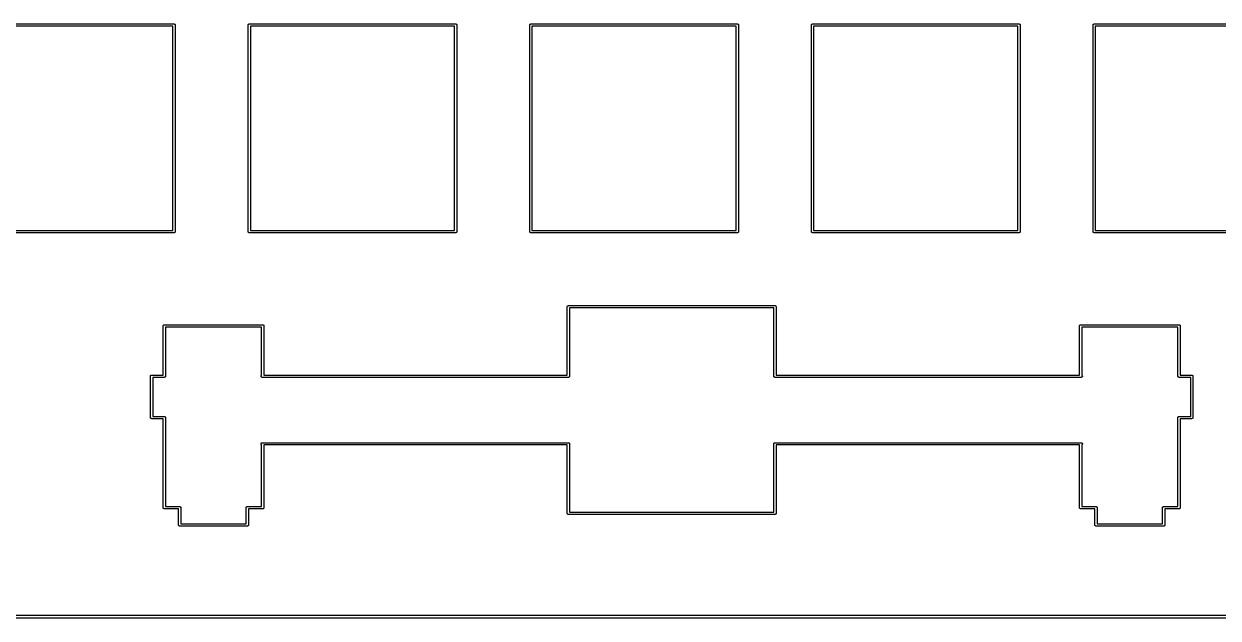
# Model space of a CAD drawing. Extents: x 14 to 281, y -160 to -71.
# Drawn here: x 97.2 to 177.9, y -160.1 to -119.9 of the extents above; entities that cross this region are included whole.
import ezdxf

# ---------------------------------------------------------------- set-up
doc = ezdxf.new("R2010")
doc.units = 0
doc.header["$MEASUREMENT"] = 0
doc.layers.add('BLACK', color=7, linetype='CONTINUOUS')

msp = doc.modelspace()

# ---------------------------------------------------------------- linework, layer by layer
at = {"layer": 'Black'}
for p, q in [((93.345, -119.939), (107.315, -119.939)), ((107.239, -120.091), (93.4212, -120.091)), ((107.239, -133.909), (107.239, -120.091)), ((107.315, -119.939), (107.322, -119.94)), ((107.322, -119.94), (107.328, -119.94)), ((107.328, -119.94), (107.334, -119.942)), ((107.334, -119.942), (107.341, -119.943)), ((107.341, -119.943), (107.347, -119.947)), ((107.347, -119.947), (107.353, -119.949)), ((107.353, -119.949), (107.358, -119.953)), ((107.358, -119.953), (107.364, -119.957)), ((107.364, -119.957), (107.368, -119.962)), ((107.368, -119.962), (107.373, -119.966)), ((107.373, -119.966), (107.377, -119.972)), ((107.377, -119.972), (107.381, -119.977)), ((107.381, -119.977), (107.383, -119.983)), ((107.383, -119.983), (107.387, -119.989)), ((107.387, -119.989), (107.388, -119.996)), ((107.388, -119.996), (107.39, -120.002)), ((107.39, -120.002), (107.39, -120.008)), ((107.39, -120.008), (107.391, -120.015)), ((107.391, -120.015), (107.391, -133.985)), ((112.319, -120.015), (112.32, -120.008)), ((112.319, -133.985), (112.319, -120.015)), ((112.32, -120.002), (112.322, -119.996)), ((112.32, -120.008), (112.32, -120.002)), ((112.322, -119.996), (112.323, -119.989)), ((112.323, -119.989), (112.327, -119.983)), ((112.327, -119.983), (112.329, -119.977)), ((112.329, -119.977), (112.333, -119.972)), ((112.333, -119.972), (112.337, -119.966)), ((112.337, -119.966), (112.342, -119.962)), ((112.342, -119.962), (112.346, -119.957)), ((112.346, -119.957), (112.352, -119.953)), ((112.352, -119.953), (112.357, -119.949)), ((112.357, -119.949), (112.363, -119.947)), ((112.363, -119.947), (112.369, -119.943)), ((112.369, -119.943), (112.376, -119.942)), ((112.376, -119.942), (112.382, -119.94)), ((112.382, -119.94), (112.388, -119.94)), ((112.388, -119.94), (112.395, -119.939)), ((112.395, -119.939), (126.365, -119.939)), ((112.471, -120.091), (112.471, -133.909)), ((126.289, -120.091), (112.471, -120.091)), ((126.289, -133.909), (126.289, -120.091)), ((126.365, -119.939), (126.372, -119.94)), ((126.372, -119.94), (126.378, -119.94)), ((126.378, -119.94), (126.384, -119.942)), ((126.384, -119.942), (126.391, -119.943)), ((126.391, -119.943), (126.397, -119.947)), ((126.397, -119.947), (126.403, -119.949)), ((126.403, -119.949), (126.408, -119.953)), ((126.408, -119.953), (126.414, -119.957)), ((126.414, -119.957), (126.418, -119.962)), ((126.418, -119.962), (126.423, -119.966)), ((126.423, -119.966), (126.427, -119.972)), ((126.427, -119.972), (126.431, -119.977)), ((126.431, -119.977), (126.433, -119.983)), ((126.433, -119.983), (126.437, -119.989)), ((126.437, -119.989), (126.438, -119.996)), ((126.438, -119.996), (126.44, -120.002)), ((126.44, -120.002), (126.44, -120.008)), ((126.44, -120.008), (126.441, -120.015)), ((126.441, -120.015), (126.441, -133.985)), ((131.369, -120.015), (131.37, -120.008)), ((131.369, -133.985), (131.369, -120.015)), ((131.37, -120.002), (131.372, -119.996)), ((131.37, -120.008), (131.37, -120.002)), ((131.372, -119.996), (131.373, -119.989)), ((131.373, -119.989), (131.377, -119.983)), ((131.377, -119.983), (131.379, -119.977)), ((131.379, -119.977), (131.383, -119.972)), ((131.383, -119.972), (131.387, -119.966)), ((131.387, -119.966), (131.392, -119.962)), ((131.392, -119.962), (131.396, -119.957)), ((131.396, -119.957), (131.402, -119.953)), ((131.402, -119.953), (131.407, -119.949)), ((131.407, -119.949), (131.413, -119.947)), ((131.413, -119.947), (131.419, -119.943)), ((131.419, -119.943), (131.426, -119.942)), ((131.426, -119.942), (131.432, -119.94)), ((131.432, -119.94), (131.438, -119.94)), ((131.438, -119.94), (131.445, -119.939)), ((131.445, -119.939), (145.415, -119.939)), ((131.521, -120.091), (131.521, -133.909)), ((145.339, -120.091), (131.521, -120.091)), ((145.339, -133.909), (145.339, -120.091)), ((145.415, -119.939), (145.422, -119.94)), ((145.422, -119.94), (145.428, -119.94)), ((145.428, -119.94), (145.434, -119.942)), ((145.434, -119.942), (145.441, -119.943)), ((145.441, -119.943), (145.447, -119.947)), ((145.447, -119.947), (145.453, -119.949)), ((145.453, -119.949), (145.458, -119.953)), ((145.458, -119.953), (145.464, -119.957)), ((145.464, -119.957), (145.468, -119.962)), ((145.468, -119.962), (145.473, -119.966)), ((145.473, -119.966), (145.477, -119.972)), ((145.477, -119.972), (145.481, -119.977)), ((145.481, -119.977), (145.483, -119.983)), ((145.483, -119.983), (145.487, -119.989)), ((145.487, -119.989), (145.488, -119.996)), ((145.488, -119.996), (145.49, -120.002)), ((145.49, -120.002), (145.49, -120.008)), ((145.49, -120.008), (145.491, -120.015)), ((145.491, -120.015), (145.491, -133.985)), ((150.419, -120.015), (150.42, -120.008)), ((150.419, -133.985), (150.419, -120.015)), ((150.42, -120.002), (150.422, -119.996)), ((150.42, -120.008), (150.42, -120.002)), ((150.422, -119.996), (150.423, -119.989)), ((150.423, -119.989), (150.427, -119.983)), ((150.427, -119.983), (150.429, -119.977)), ((150.429, -119.977), (150.433, -119.972)), ((150.433, -119.972), (150.437, -119.966)), ((150.437, -119.966), (150.442, -119.962)), ((150.442, -119.962), (150.446, -119.957)), ((150.446, -119.957), (150.452, -119.953)), ((150.452, -119.953), (150.457, -119.949)), ((150.457, -119.949), (150.463, -119.947)), ((150.463, -119.947), (150.469, -119.943)), ((150.469, -119.943), (150.476, -119.942)), ((150.476, -119.942), (150.482, -119.94)), ((150.482, -119.94), (150.488, -119.94)), ((150.488, -119.94), (150.495, -119.939)), ((150.495, -119.939), (164.465, -119.939)), ((150.571, -120.091), (150.571, -133.909)), ((164.389, -120.091), (150.571, -120.091)), ((164.389, -133.909), (164.389, -120.091)), ((164.465, -119.939), (164.472, -119.94)), ((164.472, -119.94), (164.478, -119.94)), ((164.478, -119.94), (164.484, -119.942)), ((164.484, -119.942), (164.491, -119.943)), ((164.491, -119.943), (164.497, -119.947)), ((164.497, -119.947), (164.503, -119.949)), ((164.503, -119.949), (164.508, -119.953)), ((164.508, -119.953), (164.514, -119.957)), ((164.514, -119.957), (164.518, -119.962)), ((164.518, -119.962), (164.523, -119.966)), ((164.523, -119.966), (164.527, -119.972)), ((164.527, -119.972), (164.531, -119.977)), ((164.531, -119.977), (164.533, -119.983)), ((164.533, -119.983), (164.537, -119.989)), ((164.537, -119.989), (164.538, -119.996)), ((164.538, -119.996), (164.54, -120.002)), ((164.54, -120.002), (164.54, -120.008)), ((164.54, -120.008), (164.541, -120.015)), ((164.541, -120.015), (164.541, -133.985)), ((169.469, -120.015), (169.47, -120.008)), ((169.469, -133.985), (169.469, -120.015)), ((169.47, -120.002), (169.472, -119.996)), ((169.47, -120.008), (169.47, -120.002)), ((169.472, -119.996), (169.473, -119.989)), ((169.473, -119.989), (169.477, -119.983)), ((169.477, -119.983), (169.479, -119.977)), ((169.479, -119.977), (169.483, -119.972)), ((169.483, -119.972), (169.487, -119.966)), ((169.487, -119.966), (169.492, -119.962)), ((169.492, -119.962), (169.496, -119.957)), ((169.496, -119.957), (169.502, -119.953)), ((169.502, -119.953), (169.507, -119.949)), ((169.507, -119.949), (169.513, -119.947)), ((169.513, -119.947), (169.519, -119.943)), ((169.519, -119.943), (169.526, -119.942)), ((169.526, -119.942), (169.532, -119.94)), ((169.532, -119.94), (169.538, -119.94)), ((169.538, -119.94), (169.545, -119.939)), ((169.545, -119.939), (183.515, -119.939)), ((169.621, -120.091), (169.621, -133.909)), ((183.439, -120.091), (169.621, -120.091)), ((107.315, -134.061), (93.345, -134.061)), ((93.4212, -133.909), (107.239, -133.909)), ((107.322, -134.06), (107.315, -134.061)), ((107.328, -134.06), (107.322, -134.06)), ((107.334, -134.058), (107.328, -134.06)), ((107.341, -134.057), (107.334, -134.058)), ((107.347, -134.053), (107.341, -134.057)), ((107.353, -134.051), (107.347, -134.053)), ((107.358, -134.047), (107.353, -134.051)), ((107.364, -134.043), (107.358, -134.047)), ((107.368, -134.038), (107.364, -134.043)), ((107.373, -134.034), (107.368, -134.038)), ((107.377, -134.028), (107.373, -134.034)), ((107.381, -134.023), (107.377, -134.028)), ((107.383, -134.017), (107.381, -134.023)), ((107.387, -134.011), (107.383, -134.017)), ((107.388, -134.004), (107.387, -134.011)), ((107.39, -133.998), (107.388, -134.004)), ((107.391, -133.985), (107.39, -133.992)), ((107.39, -133.992), (107.39, -133.998)), ((112.32, -133.992), (112.319, -133.985)), ((112.32, -133.998), (112.32, -133.992)), ((112.322, -134.004), (112.32, -133.998)), ((112.323, -134.011), (112.322, -134.004)), ((112.327, -134.017), (112.323, -134.011)), ((112.329, -134.023), (112.327, -134.017)), ((112.333, -134.028), (112.329, -134.023)), ((112.337, -134.034), (112.333, -134.028)), ((112.342, -134.038), (112.337, -134.034)), ((112.346, -134.043), (112.342, -134.038)), ((112.352, -134.047), (112.346, -134.043)), ((112.357, -134.051), (112.352, -134.047)), ((112.363, -134.053), (112.357, -134.051)), ((112.369, -134.057), (112.363, -134.053)), ((112.376, -134.058), (112.369, -134.057)), ((112.382, -134.06), (112.376, -134.058)), ((112.388, -134.06), (112.382, -134.06)), ((112.395, -134.061), (112.388, -134.06)), ((126.365, -134.061), (112.395, -134.061)), ((112.471, -133.909), (126.289, -133.909)), ((126.372, -134.06), (126.365, -134.061)), ((126.378, -134.06), (126.372, -134.06)), ((126.384, -134.058), (126.378, -134.06)), ((126.391, -134.057), (126.384, -134.058)), ((126.397, -134.053), (126.391, -134.057)), ((126.403, -134.051), (126.397, -134.053)), ((126.408, -134.047), (126.403, -134.051)), ((126.414, -134.043), (126.408, -134.047)), ((126.418, -134.038), (126.414, -134.043)), ((126.423, -134.034), (126.418, -134.038)), ((126.427, -134.028), (126.423, -134.034)), ((126.431, -134.023), (126.427, -134.028)), ((126.433, -134.017), (126.431, -134.023)), ((126.437, -134.011), (126.433, -134.017)), ((126.438, -134.004), (126.437, -134.011)), ((126.44, -133.998), (126.438, -134.004)), ((126.441, -133.985), (126.44, -133.992)), ((126.44, -133.992), (126.44, -133.998)), ((131.37, -133.992), (131.369, -133.985)), ((131.37, -133.998), (131.37, -133.992)), ((131.372, -134.004), (131.37, -133.998)), ((131.373, -134.011), (131.372, -134.004)), ((131.377, -134.017), (131.373, -134.011)), ((131.379, -134.023), (131.377, -134.017)), ((131.383, -134.028), (131.379, -134.023)), ((131.387, -134.034), (131.383, -134.028)), ((131.392, -134.038), (131.387, -134.034)), ((131.396, -134.043), (131.392, -134.038)), ((131.402, -134.047), (131.396, -134.043)), ((131.407, -134.051), (131.402, -134.047)), ((131.413, -134.053), (131.407, -134.051)), ((131.419, -134.057), (131.413, -134.053)), ((131.426, -134.058), (131.419, -134.057)), ((131.432, -134.06), (131.426, -134.058)), ((131.438, -134.06), (131.432, -134.06)), ((131.445, -134.061), (131.438, -134.06)), ((145.415, -134.061), (131.445, -134.061)), ((131.521, -133.909), (145.339, -133.909)), ((145.422, -134.06), (145.415, -134.061)), ((145.428, -134.06), (145.422, -134.06)), ((145.434, -134.058), (145.428, -134.06)), ((145.441, -134.057), (145.434, -134.058)), ((145.447, -134.053), (145.441, -134.057)), ((145.453, -134.051), (145.447, -134.053)), ((145.458, -134.047), (145.453, -134.051)), ((145.464, -134.043), (145.458, -134.047)), ((145.468, -134.038), (145.464, -134.043)), ((145.473, -134.034), (145.468, -134.038)), ((145.477, -134.028), (145.473, -134.034)), ((145.481, -134.023), (145.477, -134.028)), ((145.483, -134.017), (145.481, -134.023)), ((145.487, -134.011), (145.483, -134.017)), ((145.488, -134.004), (145.487, -134.011)), ((145.49, -133.998), (145.488, -134.004)), ((145.491, -133.985), (145.49, -133.992)), ((145.49, -133.992), (145.49, -133.998)), ((150.42, -133.992), (150.419, -133.985)), ((150.42, -133.998), (150.42, -133.992)), ((150.422, -134.004), (150.42, -133.998)), ((150.423, -134.011), (150.422, -134.004)), ((150.427, -134.017), (150.423, -134.011)), ((150.429, -134.023), (150.427, -134.017)), ((150.433, -134.028), (150.429, -134.023)), ((150.437, -134.034), (150.433, -134.028)), ((150.442, -134.038), (150.437, -134.034)), ((150.446, -134.043), (150.442, -134.038)), ((150.452, -134.047), (150.446, -134.043)), ((150.457, -134.051), (150.452, -134.047)), ((150.463, -134.053), (150.457, -134.051)), ((150.469, -134.057), (150.463, -134.053)), ((150.476, -134.058), (150.469, -134.057)), ((150.482, -134.06), (150.476, -134.058)), ((150.488, -134.06), (150.482, -134.06)), ((150.495, -134.061), (150.488, -134.06)), ((164.465, -134.061), (150.495, -134.061)), ((150.571, -133.909), (164.389, -133.909)), ((164.472, -134.06), (164.465, -134.061)), ((164.478, -134.06), (164.472, -134.06)), ((164.484, -134.058), (164.478, -134.06)), ((164.491, -134.057), (164.484, -134.058)), ((164.497, -134.053), (164.491, -134.057)), ((164.503, -134.051), (164.497, -134.053)), ((164.508, -134.047), (164.503, -134.051)), ((164.514, -134.043), (164.508, -134.047)), ((164.518, -134.038), (164.514, -134.043)), ((164.523, -134.034), (164.518, -134.038)), ((164.527, -134.028), (164.523, -134.034)), ((164.531, -134.023), (164.527, -134.028)), ((164.533, -134.017), (164.531, -134.023)), ((164.537, -134.011), (164.533, -134.017)), ((164.538, -134.004), (164.537, -134.011)), ((164.54, -133.998), (164.538, -134.004)), ((164.541, -133.985), (164.54, -133.992)), ((164.54, -133.992), (164.54, -133.998)), ((169.47, -133.992), (169.469, -133.985)), ((169.47, -133.998), (169.47, -133.992)), ((169.472, -134.004), (169.47, -133.998)), ((169.473, -134.011), (169.472, -134.004)), ((169.477, -134.017), (169.473, -134.011)), ((169.479, -134.023), (169.477, -134.017)), ((169.483, -134.028), (169.479, -134.023)), ((169.487, -134.034), (169.483, -134.028)), ((169.492, -134.038), (169.487, -134.034)), ((169.496, -134.043), (169.492, -134.038)), ((169.502, -134.047), (169.496, -134.043)), ((169.507, -134.051), (169.502, -134.047)), ((169.513, -134.053), (169.507, -134.051)), ((169.519, -134.057), (169.513, -134.053)), ((169.526, -134.058), (169.519, -134.057)), ((169.532, -134.06), (169.526, -134.058)), ((169.538, -134.06), (169.532, -134.06)), ((169.545, -134.061), (169.538, -134.06)), ((183.515, -134.061), (169.545, -134.061)), ((169.621, -133.909), (183.439, -133.909)), ((133.909, -139.065), (133.91, -139.058)), ((133.909, -143.688), (133.909, -139.065)), ((133.91, -139.052), (133.912, -139.046)), ((133.91, -139.058), (133.91, -139.052)), ((133.912, -139.046), (133.913, -139.039)), ((133.913, -139.039), (133.917, -139.033)), ((133.917, -139.033), (133.919, -139.027)), ((133.919, -139.027), (133.923, -139.022)), ((133.923, -139.022), (133.927, -139.016)), ((133.927, -139.016), (133.932, -139.012)), ((133.932, -139.012), (133.936, -139.007)), ((133.936, -139.007), (133.942, -139.003)), ((133.942, -139.003), (133.947, -138.999)), ((133.947, -138.999), (133.953, -138.997)), ((133.953, -138.997), (133.959, -138.993)), ((133.959, -138.993), (133.966, -138.992)), ((133.966, -138.992), (133.972, -138.99)), ((133.972, -138.99), (133.978, -138.99)), ((133.978, -138.99), (133.985, -138.989)), ((133.985, -138.989), (147.955, -138.989)), ((134.061, -139.141), (134.061, -143.764)), ((147.879, -139.141), (134.061, -139.141)), ((147.879, -143.764), (147.879, -139.141)), ((147.955, -138.989), (147.962, -138.99)), ((147.962, -138.99), (147.968, -138.99)), ((147.968, -138.99), (147.974, -138.992)), ((147.974, -138.992), (147.981, -138.993)), ((147.981, -138.993), (147.987, -138.997)), ((147.987, -138.997), (147.993, -138.999)), ((147.993, -138.999), (147.998, -139.003)), ((147.998, -139.003), (148.004, -139.007)), ((148.004, -139.007), (148.008, -139.012)), ((148.008, -139.012), (148.013, -139.016)), ((148.013, -139.016), (148.017, -139.022)), ((148.017, -139.022), (148.021, -139.027)), ((148.021, -139.027), (148.023, -139.033)), ((148.023, -139.033), (148.027, -139.039)), ((148.027, -139.039), (148.028, -139.046)), ((148.028, -139.046), (148.03, -139.052)), ((148.03, -139.052), (148.03, -139.058)), ((148.03, -139.058), (148.031, -139.065)), ((148.031, -139.065), (148.031, -143.688)), ((106.578, -140.36), (106.58, -140.354)), ((106.578, -143.688), (106.578, -140.36)), ((106.58, -140.347), (106.582, -140.341)), ((106.58, -140.354), (106.58, -140.347)), ((106.582, -140.341), (106.583, -140.334)), ((106.583, -140.334), (106.586, -140.329)), ((106.586, -140.329), (106.589, -140.322)), ((106.589, -140.322), (106.593, -140.317)), ((106.593, -140.317), (106.596, -140.311)), ((106.596, -140.311), (106.601, -140.307)), ((106.601, -140.307), (106.606, -140.302)), ((106.606, -140.302), (106.611, -140.299)), ((106.611, -140.299), (106.617, -140.294)), ((106.617, -140.294), (106.623, -140.292)), ((106.623, -140.292), (106.629, -140.289)), ((106.629, -140.289), (106.635, -140.288)), ((106.635, -140.288), (106.641, -140.285)), ((106.641, -140.285), (106.648, -140.285)), ((106.648, -140.285), (106.655, -140.284)), ((106.655, -140.284), (113.309, -140.284)), ((113.233, -140.437), (106.731, -140.437)), ((106.731, -140.437), (106.731, -143.764)), ((113.233, -143.699), (113.233, -140.437)), ((113.309, -140.284), (113.316, -140.285)), ((113.316, -140.285), (113.323, -140.285)), ((113.323, -140.285), (113.329, -140.288)), ((113.329, -140.288), (113.335, -140.289)), ((113.335, -140.289), (113.341, -140.292)), ((113.341, -140.292), (113.347, -140.294)), ((113.347, -140.294), (113.353, -140.299)), ((113.353, -140.299), (113.358, -140.302)), ((113.358, -140.302), (113.363, -140.307)), ((113.363, -140.307), (113.368, -140.311)), ((113.368, -140.311), (113.371, -140.317)), ((113.371, -140.317), (113.375, -140.322)), ((113.375, -140.322), (113.378, -140.329)), ((113.378, -140.329), (113.381, -140.334)), ((113.381, -140.334), (113.382, -140.341)), ((113.382, -140.341), (113.384, -140.347)), ((113.384, -140.347), (113.384, -140.354)), ((113.384, -140.354), (113.386, -140.36)), ((113.386, -140.36), (113.386, -143.688)), ((168.554, -140.36), (168.556, -140.354)), ((168.554, -143.688), (168.554, -140.36)), ((168.556, -140.347), (168.558, -140.341)), ((168.556, -140.354), (168.556, -140.347)), ((168.558, -140.341), (168.559, -140.334)), ((168.559, -140.334), (168.562, -140.329)), ((168.562, -140.329), (168.565, -140.322)), ((168.565, -140.322), (168.569, -140.317)), ((168.569, -140.317), (168.572, -140.311)), ((168.572, -140.311), (168.577, -140.307)), ((168.577, -140.307), (168.582, -140.302)), ((168.582, -140.302), (168.587, -140.299)), ((168.587, -140.299), (168.593, -140.294)), ((168.593, -140.294), (168.599, -140.292)), ((168.599, -140.292), (168.605, -140.289)), ((168.605, -140.289), (168.611, -140.288)), ((168.611, -140.288), (168.617, -140.285)), ((168.617, -140.285), (168.624, -140.285)), ((168.624, -140.285), (168.631, -140.284)), ((168.631, -140.284), (175.285, -140.284)), ((175.209, -140.437), (168.707, -140.437)), ((168.707, -140.437), (168.707, -143.699)), ((175.209, -143.764), (175.209, -140.437)), ((175.285, -140.284), (175.292, -140.285)), ((175.292, -140.285), (175.299, -140.285)), ((175.299, -140.285), (175.305, -140.288)), ((175.305, -140.288), (175.311, -140.289)), ((175.311, -140.289), (175.317, -140.292)), ((175.317, -140.292), (175.323, -140.294)), ((175.323, -140.294), (175.329, -140.299)), ((175.329, -140.299), (175.334, -140.302)), ((175.334, -140.302), (175.339, -140.307)), ((175.339, -140.307), (175.344, -140.311)), ((175.344, -140.311), (175.347, -140.317)), ((175.347, -140.317), (175.351, -140.322)), ((175.351, -140.322), (175.354, -140.329)), ((175.354, -140.329), (175.357, -140.334)), ((175.357, -140.334), (175.358, -140.341)), ((175.358, -140.341), (175.36, -140.347)), ((175.36, -140.347), (175.36, -140.354)), ((175.36, -140.354), (175.362, -140.36)), ((175.362, -140.36), (175.362, -143.688)), ((105.715, -143.764), (105.716, -143.757)), ((105.715, -146.558), (105.715, -143.764)), ((105.716, -143.751), (105.718, -143.745)), ((105.716, -143.757), (105.716, -143.751)), ((105.718, -143.745), (105.719, -143.738)), ((105.719, -143.738), (105.723, -143.732)), ((105.723, -143.732), (105.725, -143.726)), ((105.725, -143.726), (105.729, -143.721)), ((105.729, -143.721), (105.733, -143.715)), ((105.733, -143.715), (105.738, -143.711)), ((105.738, -143.711), (105.742, -143.706)), ((105.742, -143.706), (105.748, -143.702)), ((105.748, -143.702), (105.753, -143.698)), ((105.753, -143.698), (105.759, -143.696)), ((105.759, -143.696), (105.765, -143.692)), ((105.765, -143.692), (105.772, -143.691)), ((105.772, -143.691), (105.778, -143.689)), ((105.778, -143.689), (105.784, -143.689)), ((105.784, -143.689), (105.791, -143.688)), ((105.791, -143.688), (106.578, -143.688)), ((106.731, -143.764), (106.73, -143.771)), ((106.73, -143.771), (106.73, -143.777)), ((113.196, -143.751), (113.205, -143.726)), ((113.196, -143.777), (113.196, -143.751)), ((113.205, -143.726), (113.222, -143.706)), ((113.222, -143.706), (113.233, -143.699)), ((113.386, -143.688), (133.909, -143.688)), ((134.061, -143.764), (134.06, -143.771)), ((134.06, -143.771), (134.06, -143.777)), ((147.88, -143.771), (147.879, -143.764)), ((147.88, -143.777), (147.88, -143.771)), ((148.031, -143.688), (168.554, -143.688)), ((168.707, -143.699), (168.718, -143.706)), ((168.718, -143.706), (168.735, -143.726)), ((168.735, -143.726), (168.744, -143.751)), ((168.744, -143.751), (168.744, -143.777)), ((175.21, -143.771), (175.209, -143.764)), ((175.21, -143.777), (175.21, -143.771)), ((175.362, -143.688), (176.149, -143.688)), ((176.149, -143.688), (176.156, -143.689)), ((176.156, -143.689), (176.162, -143.689)), ((176.162, -143.689), (176.168, -143.691)), ((176.168, -143.691), (176.175, -143.692)), ((176.175, -143.692), (176.181, -143.696)), ((176.181, -143.696), (176.187, -143.698)), ((176.187, -143.698), (176.192, -143.702)), ((176.192, -143.702), (176.198, -143.706)), ((176.198, -143.706), (176.202, -143.711)), ((176.202, -143.711), (176.207, -143.715)), ((176.207, -143.715), (176.211, -143.721)), ((176.211, -143.721), (176.215, -143.726)), ((176.215, -143.726), (176.217, -143.732)), ((176.217, -143.732), (176.221, -143.738)), ((176.221, -143.738), (176.222, -143.745)), ((176.222, -143.745), (176.224, -143.751)), ((176.224, -143.751), (176.224, -143.757)), ((176.224, -143.757), (176.225, -143.764)), ((176.225, -143.764), (176.225, -146.558)), ((106.655, -143.84), (105.867, -143.84)), ((105.867, -143.84), (105.867, -146.482)), ((106.661, -143.839), (106.655, -143.84)), ((106.668, -143.839), (106.661, -143.839)), ((106.674, -143.837), (106.668, -143.839)), ((106.681, -143.836), (106.674, -143.837)), ((106.686, -143.832), (106.681, -143.836)), ((106.693, -143.83), (106.686, -143.832)), ((106.698, -143.826), (106.693, -143.83)), ((106.704, -143.822), (106.698, -143.826)), ((106.708, -143.817), (106.704, -143.822)), ((106.713, -143.813), (106.708, -143.817)), ((106.716, -143.807), (106.713, -143.813)), ((106.721, -143.802), (106.716, -143.807)), ((106.723, -143.796), (106.721, -143.802)), ((106.726, -143.79), (106.723, -143.796)), ((106.727, -143.783), (106.726, -143.79)), ((106.73, -143.777), (106.727, -143.783)), ((113.205, -143.802), (113.196, -143.777)), ((113.222, -143.822), (113.205, -143.802)), ((113.245, -143.836), (113.222, -143.822)), ((113.271, -143.84), (113.245, -143.836)), ((133.985, -143.84), (113.271, -143.84)), ((133.992, -143.839), (133.985, -143.84)), ((133.998, -143.839), (133.992, -143.839)), ((134.004, -143.837), (133.998, -143.839)), ((134.011, -143.836), (134.004, -143.837)), ((134.017, -143.832), (134.011, -143.836)), ((134.023, -143.83), (134.017, -143.832)), ((134.028, -143.826), (134.023, -143.83)), ((134.034, -143.822), (134.028, -143.826)), ((134.038, -143.817), (134.034, -143.822)), ((134.043, -143.813), (134.038, -143.817)), ((134.047, -143.807), (134.043, -143.813)), ((134.051, -143.802), (134.047, -143.807)), ((134.053, -143.796), (134.051, -143.802)), ((134.057, -143.79), (134.053, -143.796)), ((134.058, -143.783), (134.057, -143.79)), ((134.06, -143.777), (134.058, -143.783)), ((147.882, -143.783), (147.88, -143.777)), ((147.883, -143.79), (147.882, -143.783)), ((147.887, -143.796), (147.883, -143.79)), ((147.889, -143.802), (147.887, -143.796)), ((147.893, -143.807), (147.889, -143.802)), ((147.897, -143.813), (147.893, -143.807)), ((147.902, -143.817), (147.897, -143.813)), ((147.906, -143.822), (147.902, -143.817)), ((147.912, -143.826), (147.906, -143.822)), ((147.917, -143.83), (147.912, -143.826)), ((147.923, -143.832), (147.917, -143.83)), ((147.929, -143.836), (147.923, -143.832)), ((147.936, -143.837), (147.929, -143.836)), ((147.942, -143.839), (147.936, -143.837)), ((147.948, -143.839), (147.942, -143.839)), ((147.955, -143.84), (147.948, -143.839)), ((168.669, -143.84), (147.955, -143.84)), ((168.695, -143.836), (168.669, -143.84)), ((168.718, -143.822), (168.695, -143.836)), ((168.735, -143.802), (168.718, -143.822)), ((168.744, -143.777), (168.735, -143.802)), ((175.213, -143.783), (175.21, -143.777)), ((175.214, -143.79), (175.213, -143.783)), ((175.217, -143.796), (175.214, -143.79)), ((175.219, -143.802), (175.217, -143.796)), ((175.224, -143.807), (175.219, -143.802)), ((175.227, -143.813), (175.224, -143.807)), ((175.232, -143.817), (175.227, -143.813)), ((175.236, -143.822), (175.232, -143.817)), ((175.242, -143.826), (175.236, -143.822)), ((175.247, -143.83), (175.242, -143.826)), ((175.254, -143.832), (175.247, -143.83)), ((175.259, -143.836), (175.254, -143.832)), ((175.266, -143.837), (175.259, -143.836)), ((175.272, -143.839), (175.266, -143.837)), ((175.279, -143.839), (175.272, -143.839)), ((175.285, -143.84), (175.279, -143.839)), ((176.073, -143.84), (175.285, -143.84)), ((176.073, -146.482), (176.073, -143.84)), ((105.716, -146.565), (105.715, -146.558)), ((105.716, -146.571), (105.716, -146.565)), ((105.718, -146.577), (105.716, -146.571)), ((105.719, -146.584), (105.718, -146.577)), ((105.723, -146.59), (105.719, -146.584)), ((105.725, -146.596), (105.723, -146.59)), ((105.729, -146.601), (105.725, -146.596)), ((105.733, -146.607), (105.729, -146.601)), ((105.738, -146.611), (105.733, -146.607)), ((105.742, -146.616), (105.738, -146.611)), ((105.748, -146.62), (105.742, -146.616)), ((105.753, -146.624), (105.748, -146.62)), ((105.759, -146.626), (105.753, -146.624)), ((105.765, -146.63), (105.759, -146.626)), ((105.772, -146.631), (105.765, -146.63)), ((105.778, -146.633), (105.772, -146.631)), ((105.784, -146.633), (105.778, -146.633)), ((105.791, -146.634), (105.784, -146.633)), ((106.578, -146.634), (105.791, -146.634)), ((105.867, -146.482), (106.655, -146.482)), ((106.578, -152.654), (106.578, -146.634)), ((106.655, -146.482), (106.661, -146.483)), ((106.661, -146.483), (106.668, -146.483)), ((106.668, -146.483), (106.674, -146.485)), ((106.674, -146.485), (106.681, -146.486)), ((106.681, -146.486), (106.686, -146.49)), ((106.686, -146.49), (106.693, -146.492)), ((106.693, -146.492), (106.698, -146.496)), ((106.698, -146.496), (106.704, -146.5)), ((106.704, -146.5), (106.708, -146.505)), ((106.708, -146.505), (106.713, -146.509)), ((106.713, -146.509), (106.716, -146.515)), ((106.716, -146.515), (106.721, -146.52)), ((106.721, -146.52), (106.723, -146.526)), ((106.723, -146.526), (106.726, -146.532)), ((106.726, -146.532), (106.727, -146.539)), ((106.727, -146.539), (106.73, -146.545)), ((106.73, -146.545), (106.73, -146.551)), ((106.73, -146.551), (106.731, -146.558)), ((106.731, -146.558), (106.731, -152.578)), ((175.209, -146.558), (175.21, -146.551)), ((175.209, -152.578), (175.209, -146.558)), ((175.21, -146.545), (175.213, -146.539)), ((175.21, -146.551), (175.21, -146.545)), ((175.213, -146.539), (175.214, -146.532)), ((175.214, -146.532), (175.217, -146.526)), ((175.217, -146.526), (175.219, -146.52)), ((175.219, -146.52), (175.224, -146.515)), ((175.224, -146.515), (175.227, -146.509)), ((175.227, -146.509), (175.232, -146.505)), ((175.232, -146.505), (175.236, -146.5)), ((175.236, -146.5), (175.242, -146.496)), ((175.242, -146.496), (175.247, -146.492)), ((175.247, -146.492), (175.254, -146.49)), ((175.254, -146.49), (175.259, -146.486)), ((175.259, -146.486), (175.266, -146.485)), ((175.266, -146.485), (175.272, -146.483)), ((175.272, -146.483), (175.279, -146.483)), ((175.279, -146.483), (175.285, -146.482)), ((175.285, -146.482), (176.073, -146.482)), ((176.149, -146.634), (175.362, -146.634)), ((175.362, -146.634), (175.362, -152.654)), ((176.156, -146.633), (176.149, -146.634)), ((176.162, -146.633), (176.156, -146.633)), ((176.168, -146.631), (176.162, -146.633)), ((176.175, -146.63), (176.168, -146.631)), ((176.181, -146.626), (176.175, -146.63)), ((176.187, -146.624), (176.181, -146.626)), ((176.192, -146.62), (176.187, -146.624)), ((176.198, -146.616), (176.192, -146.62)), ((176.202, -146.611), (176.198, -146.616)), ((176.207, -146.607), (176.202, -146.611)), ((176.211, -146.601), (176.207, -146.607)), ((176.215, -146.596), (176.211, -146.601)), ((176.217, -146.59), (176.215, -146.596)), ((176.221, -146.584), (176.217, -146.59)), ((176.222, -146.577), (176.221, -146.584)), ((176.224, -146.571), (176.222, -146.577)), ((176.225, -146.558), (176.224, -146.565)), ((176.224, -146.565), (176.224, -146.571)), ((113.196, -148.323), (113.205, -148.298)), ((113.196, -148.349), (113.196, -148.323)), ((113.205, -148.374), (113.196, -148.349)), ((113.205, -148.298), (113.222, -148.278)), ((113.222, -148.394), (113.205, -148.374)), ((113.222, -148.278), (113.245, -148.264)), ((113.233, -148.401), (113.222, -148.394)), ((113.233, -152.578), (113.233, -148.401)), ((113.245, -148.264), (113.271, -148.26)), ((113.271, -148.26), (133.985, -148.26)), ((133.909, -148.412), (113.386, -148.412)), ((113.386, -148.412), (113.386, -152.654)), ((133.909, -153.035), (133.909, -148.412)), ((133.985, -148.26), (133.992, -148.261)), ((133.992, -148.261), (133.998, -148.261)), ((133.998, -148.261), (134.004, -148.263)), ((134.004, -148.263), (134.011, -148.264)), ((134.011, -148.264), (134.017, -148.268)), ((134.017, -148.268), (134.023, -148.27)), ((134.023, -148.27), (134.028, -148.274)), ((134.028, -148.274), (134.034, -148.278)), ((134.034, -148.278), (134.038, -148.283)), ((134.038, -148.283), (134.043, -148.287)), ((134.043, -148.287), (134.047, -148.293)), ((134.047, -148.293), (134.051, -148.298)), ((134.051, -148.298), (134.053, -148.304)), ((134.053, -148.304), (134.057, -148.31)), ((134.057, -148.31), (134.058, -148.317)), ((134.058, -148.317), (134.06, -148.323)), ((134.06, -148.323), (134.06, -148.329)), ((134.06, -148.329), (134.061, -148.336)), ((134.061, -148.336), (134.061, -152.959)), ((147.879, -148.336), (147.88, -148.329)), ((147.879, -152.959), (147.879, -148.336)), ((147.88, -148.323), (147.882, -148.317)), ((147.88, -148.329), (147.88, -148.323)), ((147.882, -148.317), (147.883, -148.31)), ((147.883, -148.31), (147.887, -148.304)), ((147.887, -148.304), (147.889, -148.298)), ((147.889, -148.298), (147.893, -148.293)), ((147.893, -148.293), (147.897, -148.287)), ((147.897, -148.287), (147.902, -148.283)), ((147.902, -148.283), (147.906, -148.278)), ((147.906, -148.278), (147.912, -148.274)), ((147.912, -148.274), (147.917, -148.27)), ((147.917, -148.27), (147.923, -148.268)), ((147.923, -148.268), (147.929, -148.264)), ((147.929, -148.264), (147.936, -148.263)), ((147.936, -148.263), (147.942, -148.261)), ((147.942, -148.261), (147.948, -148.261)), ((147.948, -148.261), (147.955, -148.26)), ((147.955, -148.26), (168.669, -148.26)), ((168.554, -148.412), (148.031, -148.412)), ((148.031, -148.412), (148.031, -153.035)), ((168.554, -152.654), (168.554, -148.412)), ((168.669, -148.26), (168.695, -148.264)), ((168.695, -148.264), (168.718, -148.278)), ((168.718, -148.394), (168.707, -148.401)), ((168.707, -148.401), (168.707, -152.578)), ((168.718, -148.278), (168.735, -148.298)), ((168.735, -148.374), (168.718, -148.394)), ((168.735, -148.298), (168.744, -148.323)), ((168.744, -148.349), (168.735, -148.374)), ((168.744, -148.323), (168.744, -148.349)), ((106.58, -152.661), (106.578, -152.654)), ((106.731, -152.578), (107.696, -152.578)), ((107.696, -152.578), (107.703, -152.579)), ((107.703, -152.579), (107.709, -152.579)), ((107.709, -152.579), (107.715, -152.581)), ((107.715, -152.581), (107.722, -152.582)), ((107.722, -152.582), (107.728, -152.586)), ((107.728, -152.586), (107.734, -152.588)), ((107.734, -152.588), (107.739, -152.592)), ((107.739, -152.592), (107.745, -152.596)), ((107.745, -152.596), (107.749, -152.601)), ((107.749, -152.601), (107.754, -152.605)), ((107.754, -152.605), (107.758, -152.611)), ((107.758, -152.611), (107.762, -152.616)), ((107.762, -152.616), (107.764, -152.622)), ((107.764, -152.622), (107.768, -152.628)), ((107.768, -152.628), (107.769, -152.635)), ((107.769, -152.635), (107.771, -152.641)), ((107.771, -152.641), (107.771, -152.647)), ((107.771, -152.647), (107.772, -152.654)), ((107.772, -152.654), (107.772, -153.746)), ((112.192, -152.654), (112.193, -152.647)), ((112.192, -153.746), (112.192, -152.654)), ((112.193, -152.641), (112.195, -152.635)), ((112.193, -152.647), (112.193, -152.641)), ((112.195, -152.635), (112.196, -152.628)), ((112.196, -152.628), (112.2, -152.622)), ((112.2, -152.622), (112.202, -152.616)), ((112.202, -152.616), (112.206, -152.611)), ((112.206, -152.611), (112.21, -152.605)), ((112.21, -152.605), (112.215, -152.601)), ((112.215, -152.601), (112.219, -152.596)), ((112.219, -152.596), (112.225, -152.592)), ((112.225, -152.592), (112.23, -152.588)), ((112.23, -152.588), (112.236, -152.586)), ((112.236, -152.586), (112.242, -152.582)), ((112.242, -152.582), (112.249, -152.581)), ((112.249, -152.581), (112.255, -152.579)), ((112.255, -152.579), (112.261, -152.579)), ((112.261, -152.579), (112.268, -152.578)), ((112.268, -152.578), (113.233, -152.578)), ((113.386, -152.654), (113.384, -152.661)), ((168.556, -152.661), (168.554, -152.654)), ((168.707, -152.578), (169.672, -152.578)), ((169.672, -152.578), (169.679, -152.579)), ((169.679, -152.579), (169.685, -152.579)), ((169.685, -152.579), (169.691, -152.581)), ((169.691, -152.581), (169.698, -152.582)), ((169.698, -152.582), (169.704, -152.586)), ((169.704, -152.586), (169.71, -152.588)), ((169.71, -152.588), (169.715, -152.592)), ((169.715, -152.592), (169.721, -152.596)), ((169.721, -152.596), (169.725, -152.601)), ((169.725, -152.601), (169.73, -152.605)), ((169.73, -152.605), (169.734, -152.611)), ((169.734, -152.611), (169.738, -152.616)), ((169.738, -152.616), (169.74, -152.622)), ((169.74, -152.622), (169.744, -152.628)), ((169.744, -152.628), (169.745, -152.635)), ((169.745, -152.635), (169.747, -152.641)), ((169.747, -152.641), (169.747, -152.647)), ((169.747, -152.647), (169.748, -152.654)), ((169.748, -152.654), (169.748, -153.746)), ((174.168, -152.654), (174.169, -152.647)), ((174.168, -153.746), (174.168, -152.654)), ((174.169, -152.641), (174.171, -152.635)), ((174.169, -152.647), (174.169, -152.641)), ((174.171, -152.635), (174.172, -152.628)), ((174.172, -152.628), (174.176, -152.622)), ((174.176, -152.622), (174.178, -152.616)), ((174.178, -152.616), (174.182, -152.611)), ((174.182, -152.611), (174.186, -152.605)), ((174.186, -152.605), (174.191, -152.601)), ((174.191, -152.601), (174.195, -152.596)), ((174.195, -152.596), (174.201, -152.592)), ((174.201, -152.592), (174.206, -152.588)), ((174.206, -152.588), (174.212, -152.586)), ((174.212, -152.586), (174.218, -152.582)), ((174.218, -152.582), (174.225, -152.581)), ((174.225, -152.581), (174.231, -152.579)), ((174.231, -152.579), (174.237, -152.579)), ((174.237, -152.579), (174.244, -152.578)), ((174.244, -152.578), (175.209, -152.578)), ((175.362, -152.654), (175.36, -152.661)), ((106.58, -152.667), (106.58, -152.661)), ((106.582, -152.673), (106.58, -152.667)), ((106.583, -152.68), (106.582, -152.673)), ((106.586, -152.686), (106.583, -152.68)), ((106.589, -152.692), (106.586, -152.686)), ((106.593, -152.697), (106.589, -152.692)), ((106.596, -152.703), (106.593, -152.697)), ((106.601, -152.707), (106.596, -152.703)), ((106.606, -152.712), (106.601, -152.707)), ((106.611, -152.716), (106.606, -152.712)), ((106.617, -152.72), (106.611, -152.716)), ((106.623, -152.722), (106.617, -152.72)), ((106.629, -152.726), (106.623, -152.722)), ((106.635, -152.727), (106.629, -152.726)), ((106.641, -152.729), (106.635, -152.727)), ((106.648, -152.729), (106.641, -152.729)), ((106.655, -152.73), (106.648, -152.729)), ((107.62, -152.73), (106.655, -152.73)), ((107.62, -153.822), (107.62, -152.73)), ((113.309, -152.73), (112.344, -152.73)), ((112.344, -152.73), (112.344, -153.822)), ((113.316, -152.729), (113.309, -152.73)), ((113.323, -152.729), (113.316, -152.729)), ((113.329, -152.727), (113.323, -152.729)), ((113.335, -152.726), (113.329, -152.727)), ((113.341, -152.722), (113.335, -152.726)), ((113.347, -152.72), (113.341, -152.722)), ((113.353, -152.716), (113.347, -152.72)), ((113.358, -152.712), (113.353, -152.716)), ((113.363, -152.707), (113.358, -152.712)), ((113.368, -152.703), (113.363, -152.707)), ((113.371, -152.697), (113.368, -152.703)), ((113.375, -152.692), (113.371, -152.697)), ((113.378, -152.686), (113.375, -152.692)), ((113.381, -152.68), (113.378, -152.686)), ((113.382, -152.673), (113.381, -152.68)), ((113.384, -152.667), (113.382, -152.673)), ((113.384, -152.661), (113.384, -152.667)), ((133.91, -153.042), (133.909, -153.035)), ((133.91, -153.048), (133.91, -153.042)), ((133.912, -153.054), (133.91, -153.048)), ((133.913, -153.061), (133.912, -153.054)), ((133.917, -153.067), (133.913, -153.061)), ((133.919, -153.073), (133.917, -153.067)), ((133.923, -153.078), (133.919, -153.073)), ((133.927, -153.084), (133.923, -153.078)), ((133.932, -153.088), (133.927, -153.084)), ((133.936, -153.093), (133.932, -153.088)), ((133.942, -153.097), (133.936, -153.093)), ((133.947, -153.101), (133.942, -153.097)), ((133.953, -153.103), (133.947, -153.101)), ((133.959, -153.107), (133.953, -153.103)), ((133.966, -153.108), (133.959, -153.107)), ((133.972, -153.11), (133.966, -153.108)), ((133.978, -153.11), (133.972, -153.11)), ((133.985, -153.111), (133.978, -153.11)), ((147.955, -153.111), (133.985, -153.111)), ((134.061, -152.959), (147.879, -152.959)), ((147.962, -153.11), (147.955, -153.111)), ((147.968, -153.11), (147.962, -153.11)), ((147.974, -153.108), (147.968, -153.11)), ((147.981, -153.107), (147.974, -153.108)), ((147.987, -153.103), (147.981, -153.107)), ((147.993, -153.101), (147.987, -153.103)), ((147.998, -153.097), (147.993, -153.101)), ((148.004, -153.093), (147.998, -153.097)), ((148.008, -153.088), (148.004, -153.093)), ((148.013, -153.084), (148.008, -153.088)), ((148.017, -153.078), (148.013, -153.084)), ((148.021, -153.073), (148.017, -153.078)), ((148.023, -153.067), (148.021, -153.073)), ((148.027, -153.061), (148.023, -153.067)), ((148.028, -153.054), (148.027, -153.061)), ((148.03, -153.048), (148.028, -153.054)), ((148.031, -153.035), (148.03, -153.042)), ((148.03, -153.042), (148.03, -153.048)), ((168.556, -152.667), (168.556, -152.661)), ((168.558, -152.673), (168.556, -152.667)), ((168.559, -152.68), (168.558, -152.673)), ((168.562, -152.686), (168.559, -152.68)), ((168.565, -152.692), (168.562, -152.686)), ((168.569, -152.697), (168.565, -152.692)), ((168.572, -152.703), (168.569, -152.697)), ((168.577, -152.707), (168.572, -152.703)), ((168.582, -152.712), (168.577, -152.707)), ((168.587, -152.716), (168.582, -152.712)), ((168.593, -152.72), (168.587, -152.716)), ((168.599, -152.722), (168.593, -152.72)), ((168.605, -152.726), (168.599, -152.722)), ((168.611, -152.727), (168.605, -152.726)), ((168.617, -152.729), (168.611, -152.727)), ((168.624, -152.729), (168.617, -152.729)), ((168.631, -152.73), (168.624, -152.729)), ((169.596, -152.73), (168.631, -152.73)), ((169.596, -153.822), (169.596, -152.73)), ((175.285, -152.73), (174.32, -152.73)), ((174.32, -152.73), (174.32, -153.822)), ((175.292, -152.729), (175.285, -152.73)), ((175.299, -152.729), (175.292, -152.729)), ((175.305, -152.727), (175.299, -152.729)), ((175.311, -152.726), (175.305, -152.727)), ((175.317, -152.722), (175.311, -152.726)), ((175.323, -152.72), (175.317, -152.722)), ((175.329, -152.716), (175.323, -152.72)), ((175.334, -152.712), (175.329, -152.716)), ((175.339, -152.707), (175.334, -152.712)), ((175.344, -152.703), (175.339, -152.707)), ((175.347, -152.697), (175.344, -152.703)), ((175.351, -152.692), (175.347, -152.697)), ((175.354, -152.686), (175.351, -152.692)), ((175.357, -152.68), (175.354, -152.686)), ((175.358, -152.673), (175.357, -152.68)), ((175.36, -152.667), (175.358, -152.673)), ((175.36, -152.661), (175.36, -152.667)), ((107.621, -153.829), (107.62, -153.822)), ((107.621, -153.836), (107.621, -153.829)), ((107.623, -153.842), (107.621, -153.836)), ((107.624, -153.848), (107.623, -153.842)), ((107.628, -153.854), (107.624, -153.848)), ((107.63, -153.861), (107.628, -153.854)), ((107.634, -153.866), (107.63, -153.861)), ((107.638, -153.871), (107.634, -153.866)), ((107.643, -153.876), (107.638, -153.871)), ((107.647, -153.881), (107.643, -153.876)), ((107.653, -153.884), (107.647, -153.881)), ((107.658, -153.888), (107.653, -153.884)), ((107.664, -153.891), (107.658, -153.888)), ((107.67, -153.894), (107.664, -153.891)), ((107.677, -153.895), (107.67, -153.894)), ((107.683, -153.897), (107.677, -153.895)), ((107.689, -153.897), (107.683, -153.897)), ((107.696, -153.899), (107.689, -153.897)), ((112.268, -153.899), (107.696, -153.899)), ((107.772, -153.746), (112.192, -153.746)), ((112.275, -153.897), (112.268, -153.899)), ((112.281, -153.897), (112.275, -153.897)), ((112.287, -153.895), (112.281, -153.897)), ((112.294, -153.894), (112.287, -153.895)), ((112.3, -153.891), (112.294, -153.894)), ((112.306, -153.888), (112.3, -153.891)), ((112.311, -153.884), (112.306, -153.888)), ((112.317, -153.881), (112.311, -153.884)), ((112.321, -153.876), (112.317, -153.881)), ((112.326, -153.871), (112.321, -153.876)), ((112.33, -153.866), (112.326, -153.871)), ((112.334, -153.861), (112.33, -153.866)), ((112.336, -153.854), (112.334, -153.861)), ((112.34, -153.848), (112.336, -153.854)), ((112.341, -153.842), (112.34, -153.848)), ((112.343, -153.836), (112.341, -153.842)), ((112.344, -153.822), (112.343, -153.829)), ((112.343, -153.829), (112.343, -153.836)), ((169.597, -153.829), (169.596, -153.822)), ((169.597, -153.836), (169.597, -153.829)), ((169.599, -153.842), (169.597, -153.836)), ((169.6, -153.848), (169.599, -153.842)), ((169.604, -153.854), (169.6, -153.848)), ((169.606, -153.861), (169.604, -153.854)), ((169.61, -153.866), (169.606, -153.861)), ((169.614, -153.871), (169.61, -153.866)), ((169.619, -153.876), (169.614, -153.871)), ((169.623, -153.881), (169.619, -153.876)), ((169.629, -153.884), (169.623, -153.881)), ((169.634, -153.888), (169.629, -153.884)), ((169.64, -153.891), (169.634, -153.888)), ((169.646, -153.894), (169.64, -153.891)), ((169.653, -153.895), (169.646, -153.894)), ((169.659, -153.897), (169.653, -153.895)), ((169.665, -153.897), (169.659, -153.897)), ((169.672, -153.899), (169.665, -153.897)), ((174.244, -153.899), (169.672, -153.899)), ((169.748, -153.746), (174.168, -153.746)), ((174.251, -153.897), (174.244, -153.899)), ((174.257, -153.897), (174.251, -153.897)), ((174.263, -153.895), (174.257, -153.897)), ((174.27, -153.894), (174.263, -153.895)), ((174.276, -153.891), (174.27, -153.894)), ((174.282, -153.888), (174.276, -153.891)), ((174.287, -153.884), (174.282, -153.888)), ((174.293, -153.881), (174.287, -153.884)), ((174.297, -153.876), (174.293, -153.881)), ((174.302, -153.871), (174.297, -153.876)), ((174.306, -153.866), (174.302, -153.871)), ((174.31, -153.861), (174.306, -153.866)), ((174.312, -153.854), (174.31, -153.861)), ((174.316, -153.848), (174.312, -153.854)), ((174.317, -153.842), (174.316, -153.848)), ((174.319, -153.836), (174.317, -153.842)), ((174.32, -153.822), (174.319, -153.829)), ((174.319, -153.829), (174.319, -153.836)), ((17.7887, -159.92), (276.856, -159.92)), ((276.86, -160.12), (17.78, -160.12))]:
    msp.add_line(p, q, dxfattribs=at)

doc.saveas('drawing.dxf')
